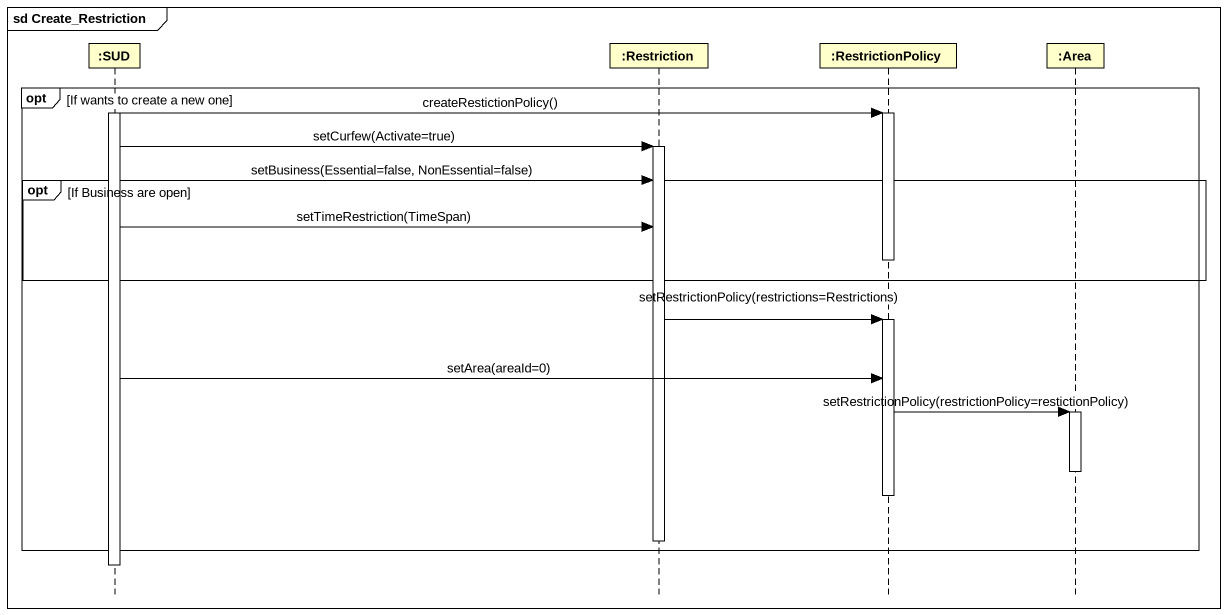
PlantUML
@startuml
mainframe sd Create_Restriction
hide footbox
participant ":SUD" as SUD
participant ":Restriction" as Restriction
participant ":RestrictionPolicy" as RestrictionPolicy
participant ":Area" as Area

opt If wants to create a new one
  activate SUD
  SUD -> RestrictionPolicy : createRestictionPolicy()
  activate RestrictionPolicy
  SUD -> Restriction : setCurfew(Activate=true)
  activate Restriction
  opt If Business are open
    SUD -> Restriction : setBusiness(Essential=false, NonEssential=false)
    SUD -> Restriction : setTimeRestriction(TimeSpan)
    deactivate RestrictionPolicy
  end
  Restriction -> RestrictionPolicy : setRestrictionPolicy(restrictions=Restrictions)
  activate RestrictionPolicy
  SUD -> RestrictionPolicy : setArea(areaId=0)
  RestrictionPolicy -> Area : setRestrictionPolicy(restrictionPolicy=restictionPolicy)
  activate Area
  deactivate Area
  deactivate RestrictionPolicy
  deactivate Restriction
end
deactivate SUD
@enduml
